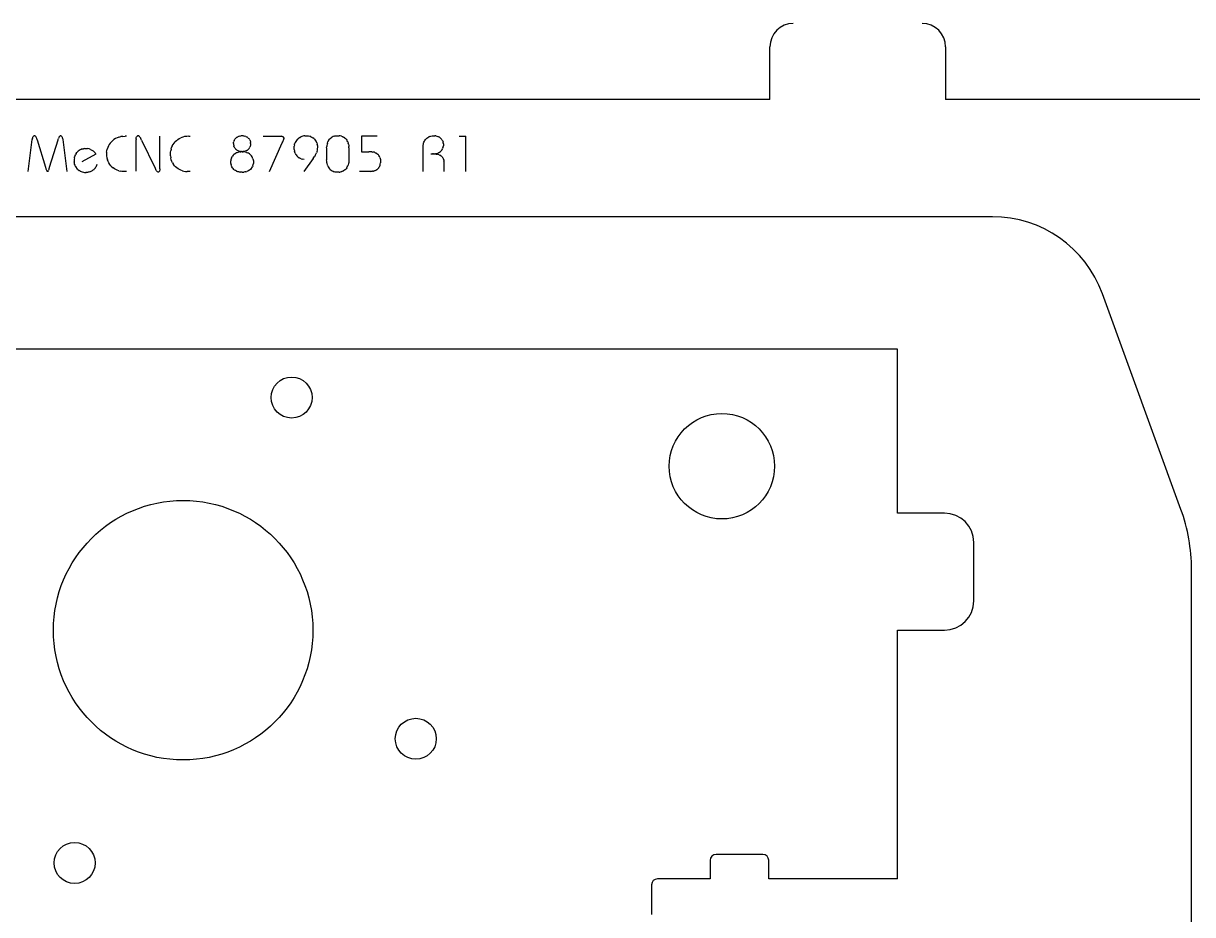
# Model space of a CAD drawing. Header units: inches. Extents: x -1545 to -733, y 114 to 571.
# Drawn here: x -1447.1 to -1347.2, y 171.5 to 247.6 of the extents above; entities that cross this region are included whole.
import ezdxf

# ---------------------------------------------------------------- set-up
doc = ezdxf.new("R2010")
doc.units = ezdxf.units.IN
doc.header["$MEASUREMENT"] = 0
doc.linetypes.add('Continuous2', pattern=[0])
doc.layers.add('GREEN TEXT ALL', color=1, linetype='Continuous')

msp = doc.modelspace()

# ---------------------------------------------------------------- linework, layer by layer
at = {"color": 1, "linetype": 'Continuous2', "lineweight": -3, "true_color": 0xff0000}
for p, q in [((-1383.345, 241.062), (-1383.345, 245.562)), ((-1368.345, 245.562), (-1368.345, 241.062)), ((-1383.345, 241.062), (-1483.345, 241.062)), ((-1345.12, 241.062), (-1368.345, 241.062)), ((-1372.442, 219.76), (-1491.442, 219.76)), ((-1372.442, 205.76), (-1372.442, 219.76)), ((-1368.442, 205.76), (-1372.442, 205.76)), ((-1365.942, 198.26), (-1365.942, 203.26)), ((-1372.442, 195.76), (-1368.442, 195.76)), ((-1372.442, 174.535), (-1372.442, 195.76)), ((-1388.442, 176.12), (-1388.442, 174.535)), ((-1383.942, 176.62), (-1387.942, 176.62)), ((-1383.442, 174.535), (-1383.442, 176.12)), ((-1393.442, 174.035), (-1393.442, 171.485)), ((-1388.442, 174.535), (-1392.942, 174.535)), ((-1372.442, 174.535), (-1383.442, 174.535))]:
    msp.add_line(p, q, dxfattribs=at)
at = {"color": 5, "linetype": 'Continuous2', "lineweight": -3, "true_color": 0x0000ff}
for p, q in [((-1364.345, 231.062), (-1502.345, 231.062)), ((-1348.25, 206.079), (-1354.948, 224.482)), ((-1347.345, 166.176), (-1347.345, 200.948))]:
    msp.add_line(p, q, dxfattribs=at)
for centre, radius in [((-1424.178, 215.626), 1.75), ((-1387.442, 209.76), 4.5), ((-1433.442, 195.76), 11.075), ((-1413.575, 186.496), 1.75), ((-1442.705, 175.893), 1.75)]:
    msp.add_circle(centre, radius, dxfattribs=at)
at = {"color": 1, "linetype": 'Continuous2', "lineweight": -3, "true_color": 0xff0000}
for centre, radius, start, end in [((-1381.345, 245.562), 2, 90, 180), ((-1370.345, 245.562), 2, 360, 90), ((-1368.442, 203.26), 2.5, 360, 90), ((-1368.442, 198.26), 2.5, 270, 0), ((-1387.942, 176.12), 0.5, 90, 180), ((-1383.942, 176.12), 0.5, 360, 90), ((-1392.942, 174.035), 0.5, 90, 180)]:
    msp.add_arc(centre, radius, start, end, dxfattribs=at)
at = {"color": 5, "linetype": 'Continuous2', "lineweight": -3, "true_color": 0x0000ff}
for centre, radius, start, end in [((-1364.345, 221.062), 10, 20, 90), ((-1362.345, 200.948), 15, 0, 20)]:
    msp.add_arc(centre, radius, start, end, dxfattribs=at)
at = {"layer": 'GREEN TEXT ALL', "color": 3, "linetype": 'Continuous2', "lineweight": -3, "true_color": 0x00ff00}
for p, q in [((-1446.662, 234.913), (-1446.324, 237.653)), ((-1446.317, 237.7), (-1446.324, 237.653)), ((-1446.317, 237.7), (-1446.307, 237.753)), ((-1446.293, 237.808), (-1446.307, 237.753)), ((-1446.275, 237.859), (-1446.293, 237.808)), ((-1446.275, 237.859), (-1446.252, 237.903)), ((-1446.223, 237.94), (-1446.252, 237.903)), ((-1446.188, 237.964), (-1446.223, 237.94)), ((-1446.188, 237.964), (-1446.147, 237.971)), ((-1446.101, 237.963), (-1446.147, 237.971)), ((-1446.061, 237.937), (-1446.101, 237.963)), ((-1446.061, 237.937), (-1446.027, 237.898)), ((-1445.995, 237.851), (-1446.027, 237.898)), ((-1445.968, 237.798), (-1445.995, 237.851)), ((-1445.946, 237.741), (-1445.968, 237.798)), ((-1445.928, 237.685), (-1445.946, 237.741)), ((-1445.928, 237.685), (-1445.912, 237.633)), ((-1445.912, 237.633), (-1445.196, 235.285)), ((-1444.838, 235.285), (-1444.122, 237.633)), ((-1444.122, 237.633), (-1444.107, 237.681)), ((-1444.107, 237.681), (-1444.088, 237.736)), ((-1444.066, 237.793), (-1444.088, 237.736)), ((-1444.042, 237.847), (-1444.066, 237.793)), ((-1444.012, 237.895), (-1444.042, 237.847)), ((-1444.012, 237.895), (-1443.978, 237.935)), ((-1443.978, 237.935), (-1443.938, 237.962)), ((-1443.892, 237.971), (-1443.938, 237.962)), ((-1443.892, 237.971), (-1443.851, 237.964)), ((-1443.851, 237.964), (-1443.816, 237.94)), ((-1443.816, 237.94), (-1443.787, 237.903)), ((-1443.765, 237.859), (-1443.787, 237.903)), ((-1443.765, 237.859), (-1443.747, 237.808)), ((-1443.733, 237.753), (-1443.747, 237.808)), ((-1443.722, 237.7), (-1443.733, 237.753)), ((-1443.722, 237.7), (-1443.716, 237.653)), ((-1443.716, 237.653), (-1443.378, 234.913)), ((-1439.466, 237.549), (-1439.347, 237.641)), ((-1439.218, 237.723), (-1439.347, 237.641)), ((-1439.077, 237.793), (-1439.218, 237.723)), ((-1438.925, 237.852), (-1439.077, 237.793)), ((-1438.925, 237.852), (-1438.761, 237.893)), ((-1438.586, 237.918), (-1438.761, 237.893)), ((-1438.586, 237.918), (-1438.4, 237.926)), ((-1438.278, 237.926), (-1438.4, 237.926)), ((-1437.464, 237.704), (-1437.461, 237.749)), ((-1437.464, 237.704), (-1437.464, 237.652)), ((-1437.464, 234.942), (-1437.464, 237.652)), ((-1437.461, 237.749), (-1437.456, 237.79)), ((-1437.456, 237.79), (-1437.449, 237.824)), ((-1437.449, 237.824), (-1437.432, 237.88)), ((-1437.407, 237.92), (-1437.432, 237.88)), ((-1437.38, 237.946), (-1437.407, 237.92)), ((-1437.351, 237.962), (-1437.38, 237.946)), ((-1437.322, 237.969), (-1437.351, 237.962)), ((-1437.322, 237.969), (-1437.293, 237.971)), ((-1437.263, 237.968), (-1437.293, 237.971)), ((-1437.234, 237.956), (-1437.263, 237.968)), ((-1437.203, 237.935), (-1437.234, 237.956)), ((-1437.203, 237.935), (-1437.172, 237.901)), ((-1437.137, 237.854), (-1437.172, 237.901)), ((-1437.096, 237.791), (-1437.137, 237.854)), ((-1437.096, 237.791), (-1437.073, 237.752)), ((-1437.073, 237.752), (-1437.049, 237.708)), ((-1437.022, 237.656), (-1437.049, 237.708)), ((-1436.993, 237.598), (-1437.022, 237.656)), ((-1435.425, 235.201), (-1435.425, 237.926)), ((-1434.019, 237.549), (-1433.9, 237.641)), ((-1433.9, 237.641), (-1433.771, 237.723)), ((-1433.771, 237.723), (-1433.63, 237.793)), ((-1433.478, 237.852), (-1433.63, 237.793)), ((-1433.314, 237.893), (-1433.478, 237.852)), ((-1433.139, 237.918), (-1433.314, 237.893)), ((-1432.954, 237.926), (-1433.139, 237.918)), ((-1432.954, 237.926), (-1432.831, 237.926)), ((-1429.093, 237.551), (-1429.061, 237.616)), ((-1429.061, 237.616), (-1429.022, 237.676)), ((-1428.979, 237.73), (-1429.022, 237.676)), ((-1428.979, 237.73), (-1428.932, 237.777)), ((-1428.88, 237.819), (-1428.932, 237.777)), ((-1428.824, 237.856), (-1428.88, 237.819)), ((-1428.824, 237.856), (-1428.766, 237.887)), ((-1428.705, 237.913), (-1428.766, 237.887)), ((-1428.642, 237.935), (-1428.705, 237.913)), ((-1428.642, 237.935), (-1428.518, 237.962)), ((-1428.403, 237.971), (-1428.518, 237.962)), ((-1428.287, 237.962), (-1428.403, 237.971)), ((-1428.287, 237.962), (-1428.163, 237.935)), ((-1428.1, 237.913), (-1428.163, 237.935)), ((-1428.1, 237.913), (-1428.04, 237.887)), ((-1428.04, 237.887), (-1427.983, 237.856)), ((-1427.928, 237.819), (-1427.983, 237.856)), ((-1427.928, 237.819), (-1427.877, 237.777)), ((-1427.877, 237.777), (-1427.831, 237.73)), ((-1427.789, 237.676), (-1427.831, 237.73)), ((-1427.751, 237.616), (-1427.789, 237.676)), ((-1427.751, 237.616), (-1427.721, 237.551)), ((-1426.615, 237.926), (-1425.095, 237.926)), ((-1425.095, 237.926), (-1425.037, 237.923)), ((-1424.985, 237.915), (-1425.037, 237.923)), ((-1424.985, 237.915), (-1424.94, 237.901)), ((-1424.94, 237.901), (-1424.901, 237.882)), ((-1424.901, 237.882), (-1424.87, 237.857)), ((-1424.881, 237.586), (-1424.862, 237.632)), ((-1424.848, 237.827), (-1424.87, 237.857)), ((-1424.862, 237.632), (-1424.848, 237.669)), ((-1424.834, 237.791), (-1424.848, 237.827)), ((-1424.838, 237.701), (-1424.848, 237.669)), ((-1424.838, 237.701), (-1424.832, 237.728)), ((-1424.834, 237.791), (-1424.83, 237.749)), ((-1424.83, 237.749), (-1424.832, 237.728)), ((-1423.712, 237.64), (-1423.775, 237.564)), ((-1423.644, 237.707), (-1423.712, 237.64)), ((-1423.644, 237.707), (-1423.569, 237.767)), ((-1423.489, 237.82), (-1423.569, 237.767)), ((-1423.489, 237.82), (-1423.405, 237.865)), ((-1423.315, 237.903), (-1423.405, 237.865)), ((-1423.223, 237.932), (-1423.315, 237.903)), ((-1423.13, 237.954), (-1423.223, 237.932)), ((-1423.038, 237.967), (-1423.13, 237.954)), ((-1423.038, 237.967), (-1422.945, 237.971)), ((-1422.945, 237.971), (-1422.835, 237.967)), ((-1422.835, 237.967), (-1422.73, 237.951)), ((-1422.73, 237.951), (-1422.63, 237.925)), ((-1422.536, 237.888), (-1422.63, 237.925)), ((-1422.536, 237.888), (-1422.447, 237.843)), ((-1422.447, 237.843), (-1422.365, 237.791)), ((-1422.29, 237.732), (-1422.365, 237.791)), ((-1422.222, 237.667), (-1422.29, 237.732)), ((-1422.222, 237.667), (-1422.161, 237.596)), ((-1421.049, 237.528), (-1421, 237.607)), ((-1421, 237.607), (-1420.942, 237.68)), ((-1420.942, 237.68), (-1420.878, 237.746)), ((-1420.878, 237.746), (-1420.806, 237.804)), ((-1420.728, 237.854), (-1420.806, 237.804)), ((-1420.643, 237.896), (-1420.728, 237.854)), ((-1420.551, 237.929), (-1420.643, 237.896)), ((-1420.551, 237.929), (-1420.453, 237.952)), ((-1420.453, 237.952), (-1420.348, 237.967)), ((-1420.348, 237.967), (-1420.236, 237.971)), ((-1420.236, 237.971), (-1420.125, 237.967)), ((-1420.02, 237.952), (-1420.125, 237.967)), ((-1419.921, 237.928), (-1420.02, 237.952)), ((-1419.921, 237.928), (-1419.829, 237.893)), ((-1419.829, 237.893), (-1419.744, 237.85)), ((-1419.666, 237.8), (-1419.744, 237.85)), ((-1419.666, 237.8), (-1419.595, 237.742)), ((-1419.53, 237.677), (-1419.595, 237.742)), ((-1419.53, 237.677), (-1419.473, 237.606)), ((-1419.473, 237.606), (-1419.423, 237.527)), ((-1416.876, 237.926), (-1418.219, 237.926)), ((-1418.219, 237.926), (-1418.219, 236.61)), ((-1412.804, 237.579), (-1412.755, 237.65)), ((-1412.698, 237.717), (-1412.755, 237.65)), ((-1412.698, 237.717), (-1412.632, 237.778)), ((-1412.632, 237.778), (-1412.558, 237.832)), ((-1412.558, 237.832), (-1412.476, 237.881)), ((-1412.383, 237.92), (-1412.476, 237.881)), ((-1412.383, 237.92), (-1412.281, 237.949)), ((-1412.281, 237.949), (-1412.168, 237.966)), ((-1412.168, 237.966), (-1412.046, 237.971)), ((-1412.046, 237.971), (-1411.953, 237.968)), ((-1411.864, 237.956), (-1411.953, 237.968)), ((-1411.864, 237.956), (-1411.781, 237.937)), ((-1411.781, 237.937), (-1411.701, 237.91)), ((-1411.701, 237.91), (-1411.627, 237.876)), ((-1411.559, 237.838), (-1411.627, 237.876)), ((-1411.559, 237.838), (-1411.497, 237.795)), ((-1411.442, 237.746), (-1411.497, 237.795)), ((-1411.442, 237.746), (-1411.392, 237.692)), ((-1411.347, 237.634), (-1411.392, 237.692)), ((-1411.347, 237.634), (-1411.31, 237.571)), ((-1409.882, 237.926), (-1409.308, 237.926)), ((-1409.308, 234.926), (-1409.308, 237.926)), ((-1442.462, 236.6), (-1442.393, 236.664)), ((-1442.317, 236.72), (-1442.393, 236.664)), ((-1442.234, 236.768), (-1442.317, 236.72)), ((-1442.146, 236.808), (-1442.234, 236.768)), ((-1442.052, 236.841), (-1442.146, 236.808)), ((-1442.052, 236.841), (-1441.954, 236.864)), ((-1441.852, 236.878), (-1441.954, 236.864)), ((-1441.852, 236.878), (-1441.746, 236.882)), ((-1441.746, 236.882), (-1441.605, 236.874)), ((-1441.471, 236.849), (-1441.605, 236.874)), ((-1441.344, 236.808), (-1441.471, 236.849)), ((-1441.344, 236.808), (-1441.225, 236.749)), ((-1441.225, 236.749), (-1441.168, 236.715)), ((-1441.168, 236.715), (-1441.117, 236.678)), ((-1441.071, 236.637), (-1441.117, 236.678)), ((-1441.071, 236.637), (-1441.029, 236.595)), ((-1439.972, 236.561), (-1439.953, 236.696)), ((-1439.953, 236.696), (-1439.92, 236.83)), ((-1439.876, 236.965), (-1439.92, 236.83)), ((-1439.818, 237.096), (-1439.876, 236.965)), ((-1439.748, 237.221), (-1439.818, 237.096)), ((-1439.666, 237.338), (-1439.748, 237.221)), ((-1439.572, 237.448), (-1439.666, 237.338)), ((-1439.572, 237.448), (-1439.466, 237.549)), ((-1436.993, 237.598), (-1435.832, 235.201)), ((-1434.525, 236.561), (-1434.506, 236.696)), ((-1434.473, 236.83), (-1434.506, 236.696)), ((-1434.473, 236.83), (-1434.429, 236.965)), ((-1434.371, 237.096), (-1434.429, 236.965)), ((-1434.371, 237.096), (-1434.301, 237.221)), ((-1434.301, 237.221), (-1434.22, 237.338)), ((-1434.22, 237.338), (-1434.125, 237.448)), ((-1434.019, 237.549), (-1434.125, 237.448)), ((-1429.134, 237.315), (-1429.129, 237.401)), ((-1429.134, 237.315), (-1429.13, 237.23)), ((-1429.13, 237.23), (-1429.119, 237.15)), ((-1429.129, 237.401), (-1429.115, 237.479)), ((-1429.119, 237.15), (-1429.1, 237.075)), ((-1429.093, 237.551), (-1429.115, 237.479)), ((-1429.073, 237.006), (-1429.1, 237.075)), ((-1429.073, 237.006), (-1429.04, 236.943)), ((-1429.04, 236.943), (-1429.003, 236.885)), ((-1429.003, 236.885), (-1428.959, 236.832)), ((-1428.911, 236.786), (-1428.959, 236.832)), ((-1428.859, 236.745), (-1428.911, 236.786)), ((-1428.802, 236.709), (-1428.859, 236.745)), ((-1428.741, 236.679), (-1428.802, 236.709)), ((-1428.676, 236.654), (-1428.741, 236.679)), ((-1428.609, 236.635), (-1428.676, 236.654)), ((-1428.614, 236.594), (-1428.515, 236.606)), ((-1428.609, 236.635), (-1428.541, 236.621)), ((-1428.472, 236.613), (-1428.541, 236.621)), ((-1428.411, 236.61), (-1428.515, 236.606)), ((-1428.472, 236.613), (-1428.403, 236.61)), ((-1428.411, 236.61), (-1428.307, 236.606)), ((-1428.333, 236.613), (-1428.403, 236.61)), ((-1428.264, 236.621), (-1428.333, 236.613)), ((-1428.208, 236.594), (-1428.307, 236.606)), ((-1428.198, 236.635), (-1428.264, 236.621)), ((-1428.198, 236.635), (-1428.132, 236.654)), ((-1428.068, 236.679), (-1428.132, 236.654)), ((-1428.009, 236.709), (-1428.068, 236.679)), ((-1428.009, 236.709), (-1427.954, 236.745)), ((-1427.902, 236.786), (-1427.954, 236.745)), ((-1427.854, 236.832), (-1427.902, 236.786)), ((-1427.812, 236.885), (-1427.854, 236.832)), ((-1427.812, 236.885), (-1427.775, 236.943)), ((-1427.775, 236.943), (-1427.742, 237.006)), ((-1427.715, 237.075), (-1427.742, 237.006)), ((-1427.721, 237.551), (-1427.699, 237.479)), ((-1427.696, 237.15), (-1427.715, 237.075)), ((-1427.699, 237.479), (-1427.685, 237.401)), ((-1427.685, 237.23), (-1427.696, 237.15)), ((-1427.681, 237.315), (-1427.685, 237.401)), ((-1427.681, 237.315), (-1427.685, 237.23)), ((-1426.061, 234.926), (-1424.977, 237.357)), ((-1424.977, 237.357), (-1424.939, 237.448)), ((-1424.939, 237.448), (-1424.907, 237.524)), ((-1424.907, 237.524), (-1424.881, 237.586)), ((-1423.969, 236.967), (-1423.964, 237.081)), ((-1423.959, 236.808), (-1423.969, 236.967)), ((-1423.946, 237.191), (-1423.964, 237.081)), ((-1423.959, 236.808), (-1423.93, 236.643)), ((-1423.946, 237.191), (-1423.919, 237.293)), ((-1423.907, 236.561), (-1423.93, 236.643)), ((-1423.879, 237.391), (-1423.919, 237.293)), ((-1423.83, 237.481), (-1423.879, 237.391)), ((-1423.775, 237.564), (-1423.83, 237.481)), ((-1422.161, 237.596), (-1422.107, 237.52)), ((-1422.06, 237.44), (-1422.107, 237.52)), ((-1422.021, 237.354), (-1422.06, 237.44)), ((-1422.005, 236.615), (-1422.048, 236.503)), ((-1422.021, 237.354), (-1421.99, 237.264)), ((-1422.005, 236.615), (-1421.975, 236.729)), ((-1421.968, 237.174), (-1421.99, 237.264)), ((-1421.975, 236.729), (-1421.956, 236.851)), ((-1421.954, 237.081), (-1421.968, 237.174)), ((-1421.956, 236.851), (-1421.95, 236.986)), ((-1421.95, 236.986), (-1421.954, 237.081)), ((-1421.187, 236.932), (-1421.183, 237.043)), ((-1421.187, 236.932), (-1421.187, 235.913)), ((-1421.171, 237.149), (-1421.183, 237.043)), ((-1421.153, 237.251), (-1421.171, 237.149)), ((-1421.126, 237.349), (-1421.153, 237.251)), ((-1421.126, 237.349), (-1421.092, 237.441)), ((-1421.049, 237.528), (-1421.092, 237.441)), ((-1419.381, 237.441), (-1419.423, 237.527)), ((-1419.381, 237.441), (-1419.346, 237.349)), ((-1419.32, 237.251), (-1419.346, 237.349)), ((-1419.32, 237.251), (-1419.3, 237.149)), ((-1419.3, 237.149), (-1419.289, 237.043)), ((-1419.285, 236.932), (-1419.289, 237.043)), ((-1419.285, 236.932), (-1419.285, 235.913)), ((-1418.219, 236.61), (-1417.581, 236.61)), ((-1417.458, 236.606), (-1417.581, 236.61)), ((-1417.343, 236.596), (-1417.458, 236.606)), ((-1412.954, 237.03), (-1412.951, 237.107)), ((-1412.954, 234.913), (-1412.954, 237.03)), ((-1412.951, 237.107), (-1412.942, 237.185)), ((-1412.942, 237.185), (-1412.927, 237.265)), ((-1412.927, 237.265), (-1412.907, 237.346)), ((-1412.907, 237.346), (-1412.88, 237.427)), ((-1412.88, 237.427), (-1412.845, 237.504)), ((-1412.845, 237.504), (-1412.804, 237.579)), ((-1411.542, 236.574), (-1411.476, 236.623)), ((-1411.476, 236.623), (-1411.415, 236.679)), ((-1411.363, 236.739), (-1411.415, 236.679)), ((-1411.319, 236.804), (-1411.363, 236.739)), ((-1411.319, 236.804), (-1411.283, 236.875)), ((-1411.31, 237.571), (-1411.277, 237.503)), ((-1411.254, 236.95), (-1411.283, 236.875)), ((-1411.277, 237.503), (-1411.251, 237.432)), ((-1411.254, 236.95), (-1411.234, 237.031)), ((-1411.233, 237.359), (-1411.251, 237.432)), ((-1411.234, 237.031), (-1411.222, 237.116)), ((-1411.222, 237.284), (-1411.233, 237.359)), ((-1411.222, 237.284), (-1411.218, 237.207)), ((-1411.218, 237.207), (-1411.222, 237.116)), ((-1442.742, 235.973), (-1442.746, 235.862)), ((-1442.746, 235.862), (-1442.742, 235.752)), ((-1442.727, 236.079), (-1442.742, 235.973)), ((-1442.727, 235.646), (-1442.742, 235.752)), ((-1442.727, 236.079), (-1442.704, 236.18)), ((-1442.704, 235.545), (-1442.727, 235.646)), ((-1442.671, 236.276), (-1442.704, 236.18)), ((-1442.671, 236.276), (-1442.629, 236.367)), ((-1442.58, 236.452), (-1442.629, 236.367)), ((-1442.58, 236.452), (-1442.525, 236.529)), ((-1442.525, 236.529), (-1442.462, 236.6)), ((-1440.908, 236.396), (-1442.094, 235.74)), ((-1440.992, 236.549), (-1441.029, 236.595)), ((-1440.992, 236.549), (-1440.959, 236.501)), ((-1440.959, 236.501), (-1440.932, 236.45)), ((-1440.908, 236.396), (-1440.932, 236.45)), ((-1439.972, 236.561), (-1439.978, 236.426)), ((-1439.978, 236.426), (-1439.971, 236.25)), ((-1439.971, 236.25), (-1439.947, 236.084)), ((-1439.947, 236.084), (-1439.908, 235.929)), ((-1439.854, 235.784), (-1439.908, 235.929)), ((-1439.786, 235.65), (-1439.854, 235.784)), ((-1439.71, 235.527), (-1439.786, 235.65)), ((-1434.532, 236.426), (-1434.525, 236.561)), ((-1434.524, 236.25), (-1434.532, 236.426)), ((-1434.524, 236.25), (-1434.5, 236.084)), ((-1434.461, 235.929), (-1434.5, 236.084)), ((-1434.407, 235.784), (-1434.461, 235.929)), ((-1434.339, 235.65), (-1434.407, 235.784)), ((-1434.339, 235.65), (-1434.263, 235.527)), ((-1429.377, 235.732), (-1429.373, 235.828)), ((-1429.371, 235.612), (-1429.377, 235.732)), ((-1429.359, 235.92), (-1429.373, 235.828)), ((-1429.371, 235.612), (-1429.354, 235.503)), ((-1429.337, 236.007), (-1429.359, 235.92)), ((-1429.306, 236.09), (-1429.337, 236.007)), ((-1429.306, 236.09), (-1429.267, 236.168)), ((-1429.22, 236.24), (-1429.267, 236.168)), ((-1429.166, 236.306), (-1429.22, 236.24)), ((-1429.166, 236.306), (-1429.105, 236.367)), ((-1429.037, 236.421), (-1429.105, 236.367)), ((-1429.037, 236.421), (-1428.964, 236.469)), ((-1428.884, 236.51), (-1428.964, 236.469)), ((-1428.799, 236.546), (-1428.884, 236.51)), ((-1428.799, 236.546), (-1428.708, 236.574)), ((-1428.614, 236.594), (-1428.708, 236.574)), ((-1428.113, 236.575), (-1428.208, 236.594)), ((-1428.022, 236.548), (-1428.113, 236.575)), ((-1428.022, 236.548), (-1427.935, 236.514)), ((-1427.855, 236.474), (-1427.935, 236.514)), ((-1427.781, 236.426), (-1427.855, 236.474)), ((-1427.781, 236.426), (-1427.713, 236.371)), ((-1427.651, 236.311), (-1427.713, 236.371)), ((-1427.597, 236.245), (-1427.651, 236.311)), ((-1427.55, 236.173), (-1427.597, 236.245)), ((-1427.51, 236.095), (-1427.55, 236.173)), ((-1427.477, 236.012), (-1427.51, 236.095)), ((-1427.477, 236.012), (-1427.454, 235.923)), ((-1427.459, 235.503), (-1427.442, 235.612)), ((-1427.454, 235.923), (-1427.44, 235.83)), ((-1427.436, 235.732), (-1427.442, 235.612)), ((-1427.44, 235.83), (-1427.436, 235.732)), ((-1423.877, 236.482), (-1423.907, 236.561)), ((-1423.877, 236.482), (-1423.839, 236.406)), ((-1423.795, 236.332), (-1423.839, 236.406)), ((-1423.795, 236.332), (-1423.743, 236.262)), ((-1423.683, 236.196), (-1423.743, 236.262)), ((-1423.683, 236.196), (-1423.613, 236.135)), ((-1423.613, 236.135), (-1423.536, 236.079)), ((-1423.448, 236.03), (-1423.536, 236.079)), ((-1423.35, 235.99), (-1423.448, 236.03)), ((-1423.35, 235.99), (-1423.241, 235.959)), ((-1423.122, 235.937), (-1423.241, 235.959)), ((-1422.327, 236.04), (-1423.131, 234.913)), ((-1422.327, 236.04), (-1422.24, 236.167)), ((-1422.166, 236.283), (-1422.24, 236.167)), ((-1422.166, 236.283), (-1422.102, 236.393)), ((-1422.102, 236.393), (-1422.048, 236.503)), ((-1421.183, 235.802), (-1421.187, 235.913)), ((-1421.171, 235.695), (-1421.183, 235.802)), ((-1421.153, 235.592), (-1421.171, 235.695)), ((-1419.3, 235.695), (-1419.32, 235.592)), ((-1419.289, 235.802), (-1419.3, 235.695)), ((-1419.285, 235.913), (-1419.289, 235.802)), ((-1417.343, 236.596), (-1417.237, 236.579)), ((-1417.138, 236.556), (-1417.237, 236.579)), ((-1417.049, 236.525), (-1417.138, 236.556)), ((-1417.049, 236.525), (-1416.967, 236.488)), ((-1416.893, 236.445), (-1416.967, 236.488)), ((-1416.893, 236.445), (-1416.829, 236.394)), ((-1416.772, 236.337), (-1416.829, 236.394)), ((-1416.722, 236.273), (-1416.772, 236.337)), ((-1416.681, 236.203), (-1416.722, 236.273)), ((-1416.646, 236.126), (-1416.681, 236.203)), ((-1416.646, 236.126), (-1416.62, 236.042)), ((-1416.62, 236.042), (-1416.601, 235.952)), ((-1416.605, 235.552), (-1416.59, 235.647)), ((-1416.601, 235.952), (-1416.59, 235.855)), ((-1416.59, 235.855), (-1416.586, 235.752)), ((-1416.586, 235.752), (-1416.59, 235.647)), ((-1412.306, 236.413), (-1412.012, 236.413)), ((-1412.059, 236.416), (-1412.164, 236.413)), ((-1412.059, 236.416), (-1411.959, 236.426)), ((-1411.915, 236.41), (-1412.012, 236.413)), ((-1411.959, 236.426), (-1411.865, 236.442)), ((-1411.824, 236.401), (-1411.915, 236.41)), ((-1411.865, 236.442), (-1411.776, 236.465)), ((-1411.824, 236.401), (-1411.738, 236.386)), ((-1411.776, 236.465), (-1411.693, 236.495)), ((-1411.657, 236.366), (-1411.738, 236.386)), ((-1411.693, 236.495), (-1411.615, 236.531)), ((-1411.582, 236.34), (-1411.657, 236.366)), ((-1411.615, 236.531), (-1411.542, 236.574)), ((-1411.582, 236.34), (-1411.512, 236.308)), ((-1411.447, 236.27), (-1411.512, 236.308)), ((-1411.447, 236.27), (-1411.388, 236.226)), ((-1411.388, 236.226), (-1411.334, 236.176)), ((-1411.334, 236.176), (-1411.288, 236.12)), ((-1411.249, 236.057), (-1411.288, 236.12)), ((-1411.216, 235.988), (-1411.249, 236.057)), ((-1411.191, 235.911), (-1411.216, 235.988)), ((-1411.191, 235.911), (-1411.173, 235.828)), ((-1411.163, 235.739), (-1411.173, 235.828)), ((-1411.159, 235.643), (-1411.163, 235.739)), ((-1411.159, 234.913), (-1411.159, 235.643)), ((-1445.196, 235.285), (-1445.154, 235.153)), ((-1445.154, 235.153), (-1445.108, 235.03)), ((-1445.108, 235.03), (-1445.084, 234.979)), ((-1445.061, 234.942), (-1445.084, 234.979)), ((-1445.04, 234.92), (-1445.061, 234.942)), ((-1445.02, 234.913), (-1445.04, 234.92)), ((-1445, 234.92), (-1445.02, 234.913)), ((-1445, 234.92), (-1444.978, 234.942)), ((-1444.956, 234.979), (-1444.978, 234.942)), ((-1444.956, 234.979), (-1444.932, 235.03)), ((-1444.883, 235.153), (-1444.932, 235.03)), ((-1444.883, 235.153), (-1444.838, 235.285)), ((-1442.671, 235.448), (-1442.704, 235.545)), ((-1442.629, 235.357), (-1442.671, 235.448)), ((-1442.629, 235.357), (-1442.58, 235.273)), ((-1442.58, 235.273), (-1442.525, 235.196)), ((-1442.462, 235.125), (-1442.525, 235.196)), ((-1442.462, 235.125), (-1442.393, 235.061)), ((-1442.393, 235.061), (-1442.317, 235.006)), ((-1442.234, 234.957), (-1442.317, 235.006)), ((-1442.234, 234.957), (-1442.146, 234.916)), ((-1442.146, 234.916), (-1442.052, 234.884)), ((-1442.052, 234.884), (-1441.954, 234.861)), ((-1441.954, 234.861), (-1441.852, 234.847)), ((-1441.852, 234.847), (-1441.746, 234.842)), ((-1441.66, 234.845), (-1441.746, 234.842)), ((-1441.66, 234.845), (-1441.576, 234.854)), ((-1441.495, 234.867), (-1441.576, 234.854)), ((-1441.418, 234.887), (-1441.495, 234.867)), ((-1441.344, 234.912), (-1441.418, 234.887)), ((-1441.344, 234.912), (-1441.273, 234.943)), ((-1441.205, 234.979), (-1441.273, 234.943)), ((-1441.205, 234.979), (-1441.141, 235.021)), ((-1441.08, 235.069), (-1441.141, 235.021)), ((-1441.08, 235.069), (-1441.024, 235.121)), ((-1441.024, 235.121), (-1440.973, 235.179)), ((-1440.926, 235.243), (-1440.973, 235.179)), ((-1440.926, 235.243), (-1440.883, 235.311)), ((-1440.846, 235.385), (-1440.883, 235.311)), ((-1440.846, 235.385), (-1440.814, 235.464)), ((-1440.814, 235.464), (-1440.785, 235.549)), ((-1439.624, 235.415), (-1439.71, 235.527)), ((-1439.528, 235.313), (-1439.624, 235.415)), ((-1439.528, 235.313), (-1439.424, 235.224)), ((-1439.313, 235.146), (-1439.424, 235.224)), ((-1439.196, 235.079), (-1439.313, 235.146)), ((-1439.072, 235.024), (-1439.196, 235.079)), ((-1438.944, 234.981), (-1439.072, 235.024)), ((-1438.944, 234.981), (-1438.815, 234.951)), ((-1438.684, 234.932), (-1438.815, 234.951)), ((-1438.552, 234.926), (-1438.684, 234.932)), ((-1438.278, 234.926), (-1438.552, 234.926)), ((-1435.832, 235.201), (-1435.805, 235.147)), ((-1435.782, 235.101), (-1435.805, 235.147)), ((-1435.76, 235.06), (-1435.782, 235.101)), ((-1435.76, 235.06), (-1435.741, 235.026)), ((-1435.706, 234.973), (-1435.741, 235.026)), ((-1435.706, 234.973), (-1435.675, 234.935)), ((-1435.645, 234.913), (-1435.675, 234.935)), ((-1435.645, 234.913), (-1435.616, 234.901)), ((-1435.616, 234.901), (-1435.584, 234.898)), ((-1435.584, 234.898), (-1435.547, 234.897)), ((-1435.547, 234.897), (-1435.523, 234.899)), ((-1435.523, 234.899), (-1435.5, 234.906)), ((-1435.5, 234.906), (-1435.48, 234.921)), ((-1435.48, 234.921), (-1435.461, 234.945)), ((-1435.446, 234.983), (-1435.461, 234.945)), ((-1435.434, 235.036), (-1435.446, 234.983)), ((-1435.43, 235.069), (-1435.434, 235.036)), ((-1435.427, 235.108), (-1435.43, 235.069)), ((-1435.425, 235.152), (-1435.427, 235.108)), ((-1435.425, 235.152), (-1435.425, 235.201)), ((-1434.177, 235.415), (-1434.263, 235.527)), ((-1434.081, 235.313), (-1434.177, 235.415)), ((-1433.977, 235.224), (-1434.081, 235.313)), ((-1433.866, 235.146), (-1433.977, 235.224)), ((-1433.749, 235.079), (-1433.866, 235.146)), ((-1433.625, 235.024), (-1433.749, 235.079)), ((-1433.497, 234.981), (-1433.625, 235.024)), ((-1433.497, 234.981), (-1433.368, 234.951)), ((-1433.368, 234.951), (-1433.237, 234.932)), ((-1433.237, 234.932), (-1433.105, 234.926)), ((-1432.831, 234.926), (-1433.105, 234.926)), ((-1429.325, 235.404), (-1429.354, 235.503)), ((-1429.284, 235.315), (-1429.325, 235.404)), ((-1429.234, 235.236), (-1429.284, 235.315)), ((-1429.178, 235.165), (-1429.234, 235.236)), ((-1429.117, 235.101), (-1429.178, 235.165)), ((-1429.049, 235.046), (-1429.117, 235.101)), ((-1428.976, 234.998), (-1429.049, 235.046)), ((-1428.899, 234.958), (-1428.976, 234.998)), ((-1428.899, 234.958), (-1428.819, 234.925)), ((-1428.735, 234.898), (-1428.819, 234.925)), ((-1428.65, 234.879), (-1428.735, 234.898)), ((-1428.65, 234.879), (-1428.567, 234.866)), ((-1428.485, 234.857), (-1428.567, 234.866)), ((-1428.406, 234.854), (-1428.485, 234.857)), ((-1428.406, 234.854), (-1428.327, 234.857)), ((-1428.327, 234.857), (-1428.246, 234.866)), ((-1428.163, 234.879), (-1428.246, 234.866)), ((-1428.078, 234.898), (-1428.163, 234.879)), ((-1428.078, 234.898), (-1427.994, 234.925)), ((-1427.913, 234.958), (-1427.994, 234.925)), ((-1427.837, 234.998), (-1427.913, 234.958)), ((-1427.764, 235.046), (-1427.837, 234.998)), ((-1427.696, 235.101), (-1427.764, 235.046)), ((-1427.634, 235.165), (-1427.696, 235.101)), ((-1427.579, 235.236), (-1427.634, 235.165)), ((-1427.579, 235.236), (-1427.529, 235.315)), ((-1427.488, 235.404), (-1427.529, 235.315)), ((-1427.488, 235.404), (-1427.459, 235.503)), ((-1421.126, 235.493), (-1421.153, 235.592)), ((-1421.092, 235.4), (-1421.126, 235.493)), ((-1421.092, 235.4), (-1421.049, 235.313)), ((-1421.049, 235.313), (-1421, 235.232)), ((-1421, 235.232), (-1420.942, 235.157)), ((-1420.878, 235.09), (-1420.942, 235.157)), ((-1420.878, 235.09), (-1420.806, 235.031)), ((-1420.806, 235.031), (-1420.728, 234.979)), ((-1420.728, 234.979), (-1420.643, 234.935)), ((-1420.643, 234.935), (-1420.551, 234.899)), ((-1420.453, 234.874), (-1420.551, 234.899)), ((-1420.348, 234.859), (-1420.453, 234.874)), ((-1420.236, 234.854), (-1420.348, 234.859)), ((-1420.125, 234.859), (-1420.236, 234.854)), ((-1420.125, 234.859), (-1420.02, 234.874)), ((-1419.921, 234.899), (-1420.02, 234.874)), ((-1419.829, 234.935), (-1419.921, 234.899)), ((-1419.829, 234.935), (-1419.744, 234.979)), ((-1419.666, 235.031), (-1419.744, 234.979)), ((-1419.666, 235.031), (-1419.595, 235.09)), ((-1419.595, 235.09), (-1419.53, 235.157)), ((-1419.473, 235.232), (-1419.53, 235.157)), ((-1419.473, 235.232), (-1419.423, 235.313)), ((-1419.423, 235.313), (-1419.381, 235.4)), ((-1419.346, 235.493), (-1419.381, 235.4)), ((-1419.32, 235.592), (-1419.346, 235.493)), ((-1417.415, 234.933), (-1418.385, 234.933)), ((-1417.415, 234.933), (-1417.339, 234.936)), ((-1417.264, 234.945), (-1417.339, 234.936)), ((-1417.264, 234.945), (-1417.19, 234.961)), ((-1417.116, 234.982), (-1417.19, 234.961)), ((-1417.116, 234.982), (-1417.044, 235.01)), ((-1417.044, 235.01), (-1416.976, 235.043)), ((-1416.976, 235.043), (-1416.912, 235.083)), ((-1416.912, 235.083), (-1416.851, 235.129)), ((-1416.851, 235.129), (-1416.795, 235.181)), ((-1416.795, 235.181), (-1416.744, 235.242)), ((-1416.744, 235.242), (-1416.699, 235.308)), ((-1416.66, 235.381), (-1416.699, 235.308)), ((-1416.66, 235.381), (-1416.627, 235.462)), ((-1416.627, 235.462), (-1416.605, 235.552))]:
    msp.add_line(p, q, dxfattribs=at)

doc.saveas('drawing.dxf')
